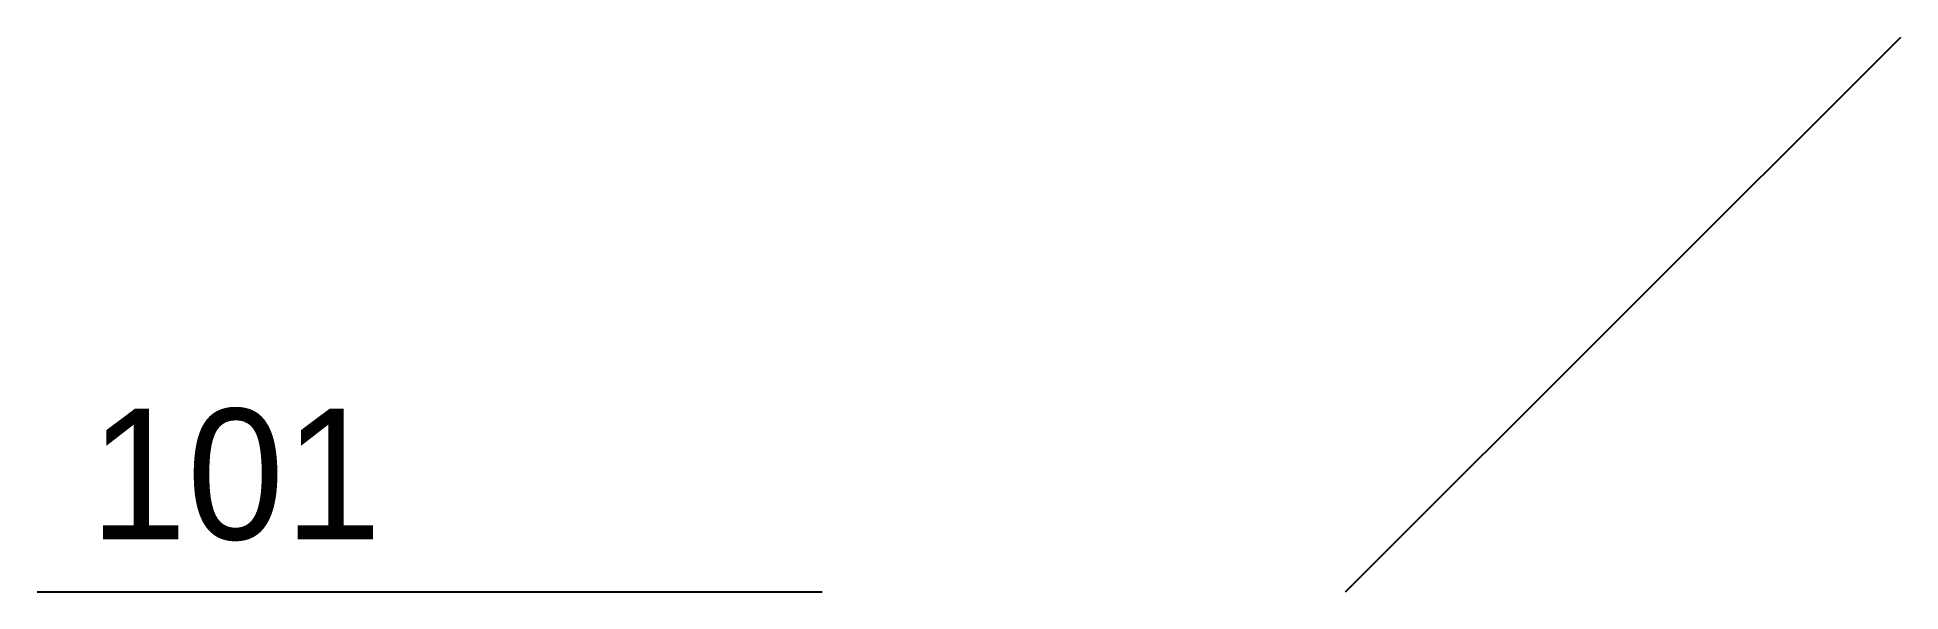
# Model space of a CAD drawing. Header units: metres. Extents: x 0 to 71.2, y 0 to 21.2.
import ezdxf

# ---------------------------------------------------------------- set-up
doc = ezdxf.new("R2010")
doc.units = ezdxf.units.M

# ---------------------------------------------------------------- blocks, each defined once
blk = doc.blocks.new('TAG')
blk.add_line((0, 0), (30, 0))
blk.add_attdef('ROOM', (2, 2), '', height=5)

msp = doc.modelspace()

# ---------------------------------------------------------------- block references
at = {"rotation": 45}
msp.add_blockref('TAG', (50, 0), dxfattribs=at)
msp.add_blockref('TAG', (0, 0)).add_auto_attribs({'ROOM': '101'})

doc.saveas('drawing.dxf')
